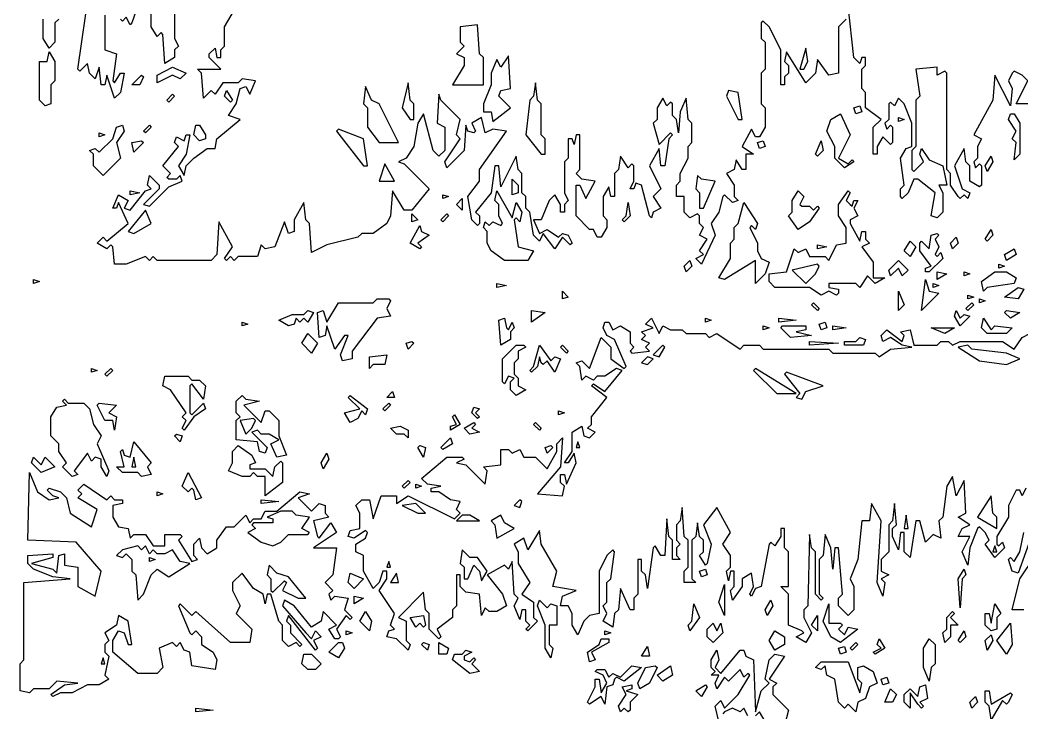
# Model space of a CAD drawing. Header units: millimetres. Extents: x -1861 to 1860, y -2 to 9002.
# Drawn here: x 72 to 1215, y 4862 to 5653 of the extents above; entities that cross this region are included whole.
import ezdxf

# ---------------------------------------------------------------- set-up
doc = ezdxf.new("R2010")
doc.units = ezdxf.units.MM
doc.layers.add('ALMOND-DRAW-PROFILE', color=7, linetype='Continuous', lineweight=25)

msp = doc.modelspace()

# ---------------------------------------------------------------- linework, layer by layer
at = {"layer": 'ALMOND-DRAW-PROFILE'}
for points in [[(169.2, 5658), (169.2, 5618.4), (182.4, 5614), (178, 5583.2), (180.2, 5581), (186.8, 5592), (191.2, 5592), (186.8, 5570), (180.2, 5563.4), (171.4, 5589.8), (169.2, 5578.8), (164.8, 5578.8), (162.6, 5598.6), (158.2, 5585.4), (151.6, 5592), (149.4, 5603), (140.6, 5594.2), (138.4, 5596.4), (151.6, 5688.8)], [(1014.6, 5653.6), (1005.8, 5644.8), (1005.8, 5592), (994.8, 5589.8), (981.6, 5607.4), (979.4, 5592), (968.4, 5581), (946.4, 5616.2), (944.2, 5605.2), (948.6, 5600.8), (948.6, 5592), (944.2, 5587.6), (944.2, 5578.8), (939.8, 5578.8), (939.8, 5618.4), (926.5, 5644.8), (919.9, 5651.4), (917.7, 5649.2), (917.7, 5631.6), (922.1, 5627.2), (922.1, 5596.4), (917.7, 5592), (917.7, 5556.8), (922.1, 5552.3), (922.1, 5530.3), (915.5, 5519.3), (911.1, 5519.3), (906.7, 5528.1), (895.7, 5508.3), (908.9, 5499.5), (900.1, 5499.5), (900.1, 5481.9), (895.7, 5481.9), (889.1, 5492.9), (886.9, 5481.9), (878.1, 5477.5), (886.9, 5464.3), (886.9, 5451.1), (891.3, 5446.7), (884.7, 5444.5), (875.9, 5453.3), (873.7, 5451.1), (869.3, 5433.5), (860.5, 5420.3), (864.9, 5407), (849.5, 5374), (842.9, 5380.6), (851.7, 5385), (847.3, 5389.4), (856.1, 5402.6), (847.3, 5407), (851.7, 5415.9), (847.3, 5420.3), (847.3, 5429.1), (845.1, 5431.3), (836.3, 5426.9), (829.7, 5433.5), (829.7, 5451.1), (820.9, 5451.1), (820.9, 5464.3), (825.3, 5468.7), (825.3, 5477.5), (834.1, 5495.1), (834.1, 5508.3), (838.5, 5512.7), (838.5, 5534.7), (834.1, 5539.1), (831.9, 5563.4), (825.3, 5547.9), (823.1, 5523.7), (820.9, 5539.1), (816.5, 5543.5), (816.5, 5556.8), (814.3, 5559), (809.9, 5554.5), (805.5, 5563.4), (798.9, 5552.3), (798.9, 5539.1), (794.5, 5534.7), (801.1, 5510.5), (814.3, 5523.7), (816.5, 5521.5), (812.1, 5517.1), (807.7, 5486.3), (803.3, 5486.3), (801.1, 5506.1), (790, 5486.3), (803.3, 5459.9), (794.5, 5451.1), (803.3, 5437.9), (794.5, 5433.5), (792.3, 5426.9), (790, 5429.1), (781.2, 5464.3), (774.6, 5466.5), (772.4, 5459.9), (768, 5459.9), (772.4, 5468.7), (772.4, 5486.3), (770.2, 5488.5), (765.8, 5484.1), (757, 5497.3), (754.8, 5481.9), (750.4, 5477.5), (750.4, 5451.1), (746, 5451.1), (743.8, 5462.1), (737.2, 5451.1), (737.2, 5429.1), (741.6, 5424.7), (741.6, 5415.9), (735, 5404.8), (730.6, 5404.8), (726.2, 5413.6), (721.8, 5413.6), (706.4, 5429.1), (706.4, 5464.3), (710.8, 5464.3), (717.4, 5448.9), (728.4, 5468.7), (713, 5470.9), (706.4, 5477.5), (710.8, 5481.9), (710.8, 5521.5), (706.4, 5521.5), (704.2, 5510.5), (702, 5517.1), (697.6, 5517.1), (697.6, 5495.1), (693.2, 5490.7), (693.2, 5455.5), (697.6, 5446.7), (693.2, 5442.3), (693.2, 5433.5), (688.8, 5433.5), (688.8, 5442.3), (682.2, 5453.3), (675.6, 5446.7), (666.8, 5424.7), (658, 5424.7), (664.6, 5409.2), (673.4, 5413.6), (686.6, 5404.8), (691, 5409.2), (697.6, 5407), (702, 5398.2), (699.8, 5396), (691, 5404.8), (682.2, 5391.6), (669, 5409.2), (664.6, 5400.4), (658, 5407), (653.6, 5433.5), (649.1, 5437.9), (649.1, 5451.1), (644.7, 5455.5), (644.7, 5477.5), (640.3, 5481.9), (638.1, 5497.3), (620.5, 5462.1), (618.3, 5486.3), (613.9, 5486.3), (609.5, 5455.5), (591.9, 5433.5), (596.3, 5429.1), (596.3, 5420.3), (594.1, 5418.1), (587.5, 5424.7), (583.1, 5451.1), (596.3, 5468.7), (596.3, 5481.9), (627.1, 5525.9), (611.7, 5528.1), (602.9, 5523.7), (598.5, 5541.3), (587.5, 5534.7), (591.9, 5525.9), (589.7, 5523.7), (583.1, 5525.9), (580.9, 5532.5), (578.7, 5503.9), (558.9, 5484.1), (556.7, 5490.7), (574.3, 5517.1), (569.9, 5521.5), (574.3, 5539.1), (552.3, 5561.2), (550.1, 5567.8), (547.9, 5534.7), (556.7, 5530.3), (556.7, 5503.9), (550.1, 5497.3), (543.5, 5503.9), (532.5, 5545.7), (525.9, 5534.7), (521.5, 5508.3), (512.7, 5495.1), (503.8, 5490.7), (510.5, 5488.5), (539.1, 5459.9), (519.3, 5435.7), (510.5, 5435.7), (497.2, 5457.7), (495, 5429.1), (490.6, 5420.3), (475.2, 5409.2), (462, 5409.2), (457.6, 5404.8), (422.4, 5396), (404.8, 5387.2), (402.6, 5420.3), (398.2, 5424.7), (396, 5444.5), (385, 5424.7), (385, 5411.4), (378.4, 5409.2), (374, 5422.5), (362.9, 5393.8), (351.9, 5391.6), (347.5, 5396), (343.1, 5382.8), (321.1, 5382.8), (316.7, 5378.4), (312.3, 5382.8), (307.9, 5378.4), (305.7, 5380.6), (314.5, 5393.8), (299.1, 5422.5), (296.9, 5385), (290.3, 5378.4), (228.6, 5378.4), (224.2, 5382.8), (219.8, 5378.4), (215.4, 5382.8), (193.4, 5374), (180.2, 5374), (178, 5393.8), (175.8, 5396), (171.4, 5391.6), (160.4, 5398.2), (167, 5404.8), (171.4, 5400.4), (195.6, 5420.3), (184.6, 5444.5), (182.4, 5437.9), (178, 5437.9), (184.6, 5453.3), (195.6, 5446.7), (191.2, 5437.9), (197.8, 5435.7), (215.4, 5457.7), (222, 5459.9), (217.6, 5464.3), (219.8, 5475.3), (230.9, 5464.3), (230.9, 5459.9), (213.2, 5442.3), (219.8, 5440.1), (241.9, 5462.1), (257.3, 5468.7), (255.1, 5475.3), (250.7, 5470.9), (241.9, 5470.9), (239.7, 5473.1), (244.1, 5477.5), (235.3, 5486.3), (252.9, 5508.3), (248.5, 5512.7), (250.7, 5519.3), (259.5, 5514.9), (261.7, 5521.5), (266.1, 5521.5), (261.7, 5499.5), (252.9, 5486.3), (259.5, 5475.3), (261.7, 5486.3), (270.5, 5495.1), (285.9, 5506.1), (294.7, 5506.1), (296.9, 5517.1), (323.3, 5539.1), (310.1, 5543.5), (318.9, 5556.8), (323.3, 5574.4), (329.9, 5576.6), (334.3, 5567.8), (340.9, 5583.2), (325.5, 5585.4), (321.1, 5581), (303.5, 5581), (294.7, 5567.8), (290.3, 5572.2), (281.5, 5563.4), (279.3, 5592), (274.9, 5596.4), (301.3, 5596.4), (288.1, 5609.6), (288.1, 5614), (294.7, 5620.6), (296.9, 5609.6), (301.3, 5609.6), (301.3, 5618.4), (305.7, 5622.8), (305.7, 5644.8), (323.3, 5675.6)], [(1221.6, 5556.8), (1208.3, 5556.8), (1221.6, 5583.2), (1215, 5589.8), (1206.1, 5594.2), (1203.9, 5592), (1199.5, 5583.2), (1203.9, 5574.4), (1201.7, 5554.5), (1184.1, 5589.8), (1181.9, 5561.2), (1159.9, 5521.5), (1168.7, 5517.1), (1164.3, 5508.3), (1164.3, 5495.1), (1159.9, 5490.7), (1162.1, 5484.1), (1166.5, 5488.5), (1168.7, 5486.3), (1168.7, 5464.3), (1166.5, 5462.1), (1155.5, 5468.7), (1155.5, 5486.3), (1151.1, 5490.7), (1148.9, 5506.1), (1137.9, 5486.3), (1146.7, 5459.9), (1155.5, 5455.5), (1153.3, 5448.9), (1148.9, 5453.3), (1144.5, 5448.9), (1142.3, 5451.1), (1133.5, 5464.3), (1133.5, 5477.5), (1129.1, 5481.9), (1129.1, 5592), (1126.9, 5594.2), (1118.1, 5589.8), (1118.1, 5598.6), (1093.9, 5596.4), (1098.3, 5565.6), (1093.9, 5561.2), (1093.9, 5508.3), (1089.5, 5503.9), (1089.5, 5481.9), (1091.7, 5479.7), (1102.7, 5490.7), (1098.3, 5499.5), (1100.5, 5506.1), (1109.3, 5492.9), (1124.7, 5486.3), (1129.1, 5464.3), (1120.3, 5464.3), (1124.7, 5455.5), (1124.7, 5433.5), (1118.1, 5426.9), (1111.5, 5429.1), (1115.9, 5455.5), (1096.1, 5470.9), (1091.7, 5470.9), (1085.1, 5455.5), (1078.5, 5448.9), (1076.3, 5451.1), (1076.3, 5459.9), (1080.7, 5464.3), (1076.3, 5495.1), (1082.9, 5506.1), (1089.5, 5508.3), (1089.5, 5534.7), (1080.7, 5556.8), (1074.1, 5563.4), (1069.6, 5554.5), (1065.2, 5559), (1063, 5556.8), (1063, 5539.1), (1058.6, 5534.7), (1060.8, 5528.1), (1065.2, 5532.5), (1067.4, 5530.3), (1067.4, 5512.7), (1065.2, 5510.5), (1056.4, 5519.3), (1049.8, 5508.3), (1049.8, 5499.5), (1045.4, 5499.5), (1045.4, 5530.3), (1054.2, 5539.1), (1036.6, 5552.3), (1036.6, 5570), (1032.2, 5574.4), (1032.2, 5596.4), (1036.6, 5600.8), (1036.6, 5609.6), (1032.2, 5609.6), (1030, 5603), (1023.4, 5609.6), (1016.8, 5669)], [(204.4, 5662.4), (200, 5649.2), (197.8, 5647), (193.4, 5655.8), (189, 5651.4), (186.8, 5653.6)], [(248.5, 5662.4), (248.5, 5631.6), (252.9, 5622.8), (248.5, 5618.4), (248.5, 5609.6), (237.5, 5603), (235.3, 5636), (233.1, 5638.2), (228.6, 5633.8), (222, 5644.8), (222, 5662.4)], [(116.4, 5653.6), (112, 5649.2), (112, 5627.2), (105.4, 5620.6), (98.8, 5631.6), (98.8, 5653.6)], [(1219.4, 5118.6), (1215, 5109.8), (1212.7, 5116.4), (1208.3, 5116.4), (1199.5, 5098.8), (1199.5, 5085.6), (1186.3, 5063.6), (1186.3, 5054.8), (1188.5, 5052.6), (1192.9, 5057), (1195.1, 5050.4), (1184.1, 5039.4), (1173.1, 5054.8), (1177.5, 5059.2), (1173.1, 5068), (1166.5, 5074.6), (1164.3, 5072.4), (1155.5, 5050.4), (1153.3, 5030.6), (1146.7, 5046), (1155.5, 5063.6), (1142.3, 5063.6), (1146.7, 5072.4), (1155.5, 5076.8), (1142.3, 5085.6), (1151.1, 5090), (1148.9, 5127.4), (1140.1, 5109.8), (1135.7, 5131.8), (1129.1, 5120.8), (1124.7, 5085.6), (1120.3, 5081.2), (1122.5, 5061.4), (1113.7, 5065.8), (1104.9, 5057), (1098.3, 5081.2), (1093.9, 5081.2), (1087.3, 5039.4), (1080.7, 5046), (1080.7, 5068), (1076.3, 5068), (1074.1, 5048.2), (1067.4, 5063.6), (1067.4, 5072.4), (1071.8, 5076.8), (1069.6, 5101), (1067.4, 5081.2), (1063, 5076.8), (1063, 5046), (1054.2, 5037.2), (1054.2, 5024), (1063, 5019.6), (1054.2, 5015.2), (1058.6, 5010.8), (1056.4, 4995.4), (1049.8, 5010.8), (1054.2, 5081.2), (1043.2, 5101), (1041, 5081.2), (1032.2, 5081.2), (1027.8, 5037.2), (1019, 5015.2), (1023.4, 5006.4), (1023.4, 4979.9), (1016.8, 4973.3), (1005.8, 4984.3), (1005.8, 4993.2), (1010.2, 4997.6), (1005.8, 5050.4), (1001.4, 5050.4), (999.2, 5026.2), (997, 5050.4), (990.4, 5065.8), (988.2, 5041.6), (983.8, 5037.2), (983.8, 4997.6), (988.2, 4993.2), (986, 4990.9), (979.4, 4997.6), (979.4, 5046), (975, 5050.4), (972.8, 5065.8), (970.6, 4984.3), (966.2, 4979.9), (966.2, 4971.1), (975, 4953.5), (968.4, 4942.5), (957.4, 4949.1), (966.2, 4953.5), (964, 4955.7), (948.6, 4962.3), (948.6, 4997.6), (939.8, 5006.4), (948.6, 5006.4), (948.6, 5046), (944.2, 5050.4), (944.2, 5072.4), (939.8, 5072.4), (939.8, 5063.6), (933.2, 5052.6), (928.7, 5057), (926.5, 5054.8), (917.7, 5006.4), (911.1, 5004.2), (906.7, 4995.4), (904.5, 4997.6), (908.9, 5006.4), (906.7, 5021.8), (895.7, 5015.2), (895.7, 5006.4), (884.7, 4990.9), (882.5, 5002), (886.9, 5006.4), (886.9, 5024), (882.5, 5024), (880.3, 5013), (878.1, 5024), (882.5, 5028.4), (882.5, 5041.6), (873.7, 5054.8), (882.5, 5068), (867.1, 5096.6), (851.7, 5076.8), (860.5, 5054.8), (856.1, 5032.8), (853.9, 5030.6), (847.3, 5041.6), (851.7, 5046), (851.7, 5059.2), (847.3, 5063.6), (845.1, 5079), (842.9, 5063.6), (838.5, 5059.2), (838.5, 5015.2), (842.9, 5010.8), (829.7, 5010.8), (829.7, 5024), (834.1, 5028.4), (834.1, 5059.2), (829.7, 5063.6), (827.5, 5096.6), (825.3, 5081.2), (820.9, 5076.8), (820.9, 5059.2), (825.3, 5054.8), (820.9, 5050.4), (820.9, 5041.6), (825.3, 5037.2), (816.5, 5037.2), (816.5, 5059.2), (812.1, 5063.6), (809.9, 5083.4), (807.7, 5041.6), (803.3, 5041.6), (796.7, 5052.6), (794.5, 5050.4), (787.8, 5004.2), (785.6, 5019.6), (781.2, 5024), (781.2, 5037.2), (776.8, 5037.2), (776.8, 4997.6), (772.4, 4993.2), (772.4, 4979.9), (768, 4979.9), (757, 5004.2), (754.8, 4979.9), (750.4, 4975.5), (748.2, 4960.1), (737.2, 4966.7), (741.6, 4975.5), (737.2, 4984.3), (741.6, 4988.7), (741.6, 5010.8), (746, 5015.2), (750.4, 5046), (748.2, 5048.2), (741.6, 5041.6), (732.8, 5024), (732.8, 4975.5), (721.8, 4973.3), (715.2, 4966.7), (708.6, 4951.3), (702, 4962.3), (702, 4975.5), (697.6, 4984.3), (688.8, 4984.3), (691, 4995.4), (706.4, 5002), (680, 5006.4), (684.4, 5024), (666.8, 5054.8), (664.6, 5070.2), (651.4, 5048.2), (646.9, 5061.4), (635.9, 5054.8), (640.3, 5046), (640.3, 5032.8), (653.6, 5010.8), (644.7, 4997.6), (658, 4988.7), (658, 4971.1), (662.4, 4966.7), (651.4, 4955.7), (649.1, 4957.9), (653.6, 4962.3), (649.1, 4966.7), (649.1, 4979.9), (644.7, 4979.9), (642.5, 4968.9), (635.9, 4984.3), (640.3, 4993.2), (635.9, 4997.6), (633.7, 5035), (629.3, 5026.2), (624.9, 5030.6), (605.1, 5019.6), (622.7, 4997.6), (627.1, 4984.3), (616.1, 4977.7), (607.3, 4977.7), (602.9, 4982.1), (598.5, 4973.3), (596.3, 4997.6), (580.9, 4999.8), (574.3, 5006.4), (574.3, 5019.6), (569.9, 5019.6), (569.9, 4984.3), (565.5, 4979.9), (565.5, 4971.1), (547.9, 4957.9), (552.3, 4949.1), (550.1, 4946.9), (539.1, 4957.9), (539.1, 4975.5), (534.7, 4979.9), (532.5, 4999.8), (503.8, 4971.1), (512.7, 4966.7), (512.7, 4944.7), (517.1, 4940.3), (514.9, 4933.7), (501.6, 4946.9), (490.6, 4949.1), (492.8, 4955.7), (499.4, 4957.9), (495, 4962.3), (499.4, 4975.5), (481.8, 5002), (490.6, 5015.2), (490.6, 5024), (486.2, 5024), (481.8, 5010.8), (475.2, 5004.2), (464.2, 5024), (464.2, 5041.6), (455.4, 5046), (455.4, 5054.8), (466.4, 5061.4), (468.6, 5068), (466.4, 5070.2), (453.2, 5061.4), (446.6, 5063.6), (448.8, 5070.2), (459.8, 5072.4), (459.8, 5090), (455.4, 5098.8), (462, 5105.4), (470.8, 5105.4), (475.2, 5083.4), (484, 5109.8), (501.6, 5109.8), (501.6, 5101), (514.9, 5109.8), (567.7, 5083.4), (574.3, 5090), (569.9, 5094.4), (574.3, 5103.2), (563.3, 5105.4), (550.1, 5114.2), (541.3, 5114.2), (541.3, 5118.6), (552.3, 5120.8), (536.9, 5123), (530.3, 5129.6), (558.9, 5153.9), (576.5, 5153.9), (578.7, 5151.7), (569.9, 5147.3), (580.9, 5145.1), (602.9, 5123), (605.1, 5138.5), (600.7, 5142.9), (620.5, 5145.1), (620.5, 5162.7), (629.3, 5162.7), (633.7, 5158.3), (642.5, 5162.7), (646.9, 5153.9), (660.2, 5153.9), (673.4, 5140.7), (684.4, 5160.5), (684.4, 5169.3), (691, 5175.9), (688.8, 5142.9), (662.4, 5112), (691, 5109.8), (693.2, 5120.8), (688.8, 5125.2), (688.8, 5134.1), (693.2, 5134.1), (695.4, 5123), (706.4, 5147.3), (704.2, 5158.3), (697.6, 5147.3), (693.2, 5147.3), (702, 5160.5), (702, 5182.5), (713, 5189.1), (715.2, 5178.1), (721.8, 5175.9), (728.4, 5182.5), (719.6, 5186.9), (724, 5191.3), (724, 5200.1), (741.6, 5222.1), (724, 5235.3), (726.2, 5237.5), (739.4, 5228.7), (759.2, 5252.9), (752.6, 5255.1), (739.4, 5246.3), (730.6, 5246.3), (726.2, 5241.9), (717.4, 5246.3), (713, 5241.9), (710.8, 5257.3), (706.4, 5261.7), (713, 5263.9), (721.8, 5255.1), (735, 5290.4), (746, 5279.4), (746, 5266.1), (761.4, 5255.1), (763.6, 5257.3), (750.4, 5288.2), (741.6, 5292.6), (737.2, 5301.4), (739.4, 5308), (743.8, 5308), (748.2, 5299.2), (757, 5303.6), (768, 5297), (768, 5283.8), (772.4, 5279.4), (768, 5275), (770.2, 5272.7), (790, 5275), (785.6, 5279.4), (790, 5283.8), (781.2, 5288.2), (785.6, 5292.6), (781.2, 5297), (794.5, 5301.4), (785.6, 5305.8), (792.3, 5312.4), (801.1, 5294.8), (805.5, 5303.6), (814.3, 5299.2), (827.5, 5299.2), (831.9, 5294.8), (853.9, 5294.8), (858.3, 5290.4), (867.1, 5294.8), (893.5, 5277.2), (897.9, 5281.6), (915.5, 5281.6), (919.9, 5277.2), (994.8, 5277.2), (999.2, 5272.7), (1047.6, 5272.7), (1052, 5268.3), (1065.2, 5277.2), (1089.5, 5279.4), (1078.5, 5281.6), (1065.2, 5290.4), (1056.4, 5286), (1054.2, 5292.6), (1060.8, 5299.2), (1078.5, 5286), (1080.7, 5292.6), (1076.3, 5297), (1087.3, 5299.2), (1091.7, 5281.6), (1118.1, 5281.6), (1122.5, 5286), (1131.3, 5286), (1135.7, 5281.6), (1144.5, 5286), (1192.9, 5286), (1206.1, 5277.2), (1215, 5290.4), (1223.8, 5294.8)], [(1228.2, 5070.2), (1210.5, 5021.8), (1203.9, 5024), (1199.5, 5037.2), (1201.7, 5039.4), (1206.1, 5035), (1212.7, 5046), (1217.2, 5068)], [(1217.2, 4979.9), (1203.9, 4979.9), (1212.7, 5015.2), (1230.4, 5041.6)], [(869.3, 4852.3), (864.9, 4869.9), (871.5, 4876.5), (875.9, 4867.7), (891.3, 4883.1), (904.5, 4905.1), (902.3, 4907.3), (897.9, 4902.9), (893.5, 4911.7), (880.3, 4898.5), (875.9, 4902.9), (867.1, 4889.7), (864.9, 4896.3), (869.3, 4905.1), (860.5, 4905.1), (864.9, 4909.5), (860.5, 4913.9), (860.5, 4922.7), (867.1, 4933.7), (869.3, 4922.7), (864.9, 4913.9), (871.5, 4907.3), (893.5, 4933.7), (897.9, 4933.7), (900.1, 4927.1), (908.9, 4922.7), (911.1, 4863.3), (917.7, 4887.5), (926.5, 4896.3), (922.1, 4900.7), (926.5, 4922.7), (933.2, 4929.3), (944.2, 4927.1), (926.5, 4900.7), (935.4, 4896.3), (930.9, 4891.9), (930.9, 4883.1), (948.6, 4865.5), (944.2, 4847.8)], [(902.3, 4858.9), (897.9, 4867.7), (893.5, 4863.3), (884.7, 4867.7), (875.9, 4863.3), (873.7, 4861.1)], [(922.1, 4852.3), (915.5, 4863.3), (911.1, 4858.9)]]:
    msp.add_lwpolyline(points, dxfattribs=at)
for points in [[(565.5, 5578.8), (600.7, 5578.8), (600.7, 5609.6), (596.3, 5614), (594.1, 5647), (574.3, 5644.8), (574.3, 5627.2), (578.7, 5622.8), (569.9, 5614), (578.7, 5609.6), (578.7, 5600.8)], [(101, 5554.5), (94.4, 5561.2), (94.4, 5605.2), (103.2, 5605.2), (105.4, 5616.2), (112, 5605.2), (112, 5583.2), (107.6, 5578.8), (107.6, 5556.8)], [(611.7, 5536.9), (631.5, 5552.3), (618.3, 5565.6), (620.5, 5572.2), (631.5, 5574.4), (629.3, 5611.8), (620.5, 5598.6), (616.1, 5607.4), (609.5, 5592), (609.5, 5578.8), (600.7, 5556.8), (600.7, 5547.9), (609.5, 5547.9)], [(961.8, 5596.4), (966.2, 5596.4), (970.6, 5605.2), (968.4, 5620.6)], [(200, 5578.8), (211, 5589.8), (213.2, 5587.6), (208.8, 5578.8)], [(228.6, 5581), (228.6, 5589.8), (246.3, 5598.6), (261.7, 5592), (255.1, 5585.4), (246.3, 5589.8)], [(481.8, 5512.7), (503.8, 5512.7), (481.8, 5556.8), (473, 5561.2), (466.4, 5576.6), (464.2, 5556.8), (468.6, 5552.3), (468.6, 5530.3)], [(517.1, 5539.1), (521.5, 5539.1), (521.5, 5556.8), (517.1, 5561.2), (514.9, 5581), (508.2, 5552.3)], [(666.8, 5499.5), (671.2, 5499.5), (671.2, 5517.1), (666.8, 5521.5), (666.8, 5556.8), (662.4, 5561.2), (660.2, 5581), (658, 5565.6), (653.6, 5561.2), (649.1, 5521.5)], [(241.9, 5559), (239.7, 5561.2), (246.3, 5567.8), (248.5, 5565.6)], [(312.3, 5559), (305.7, 5565.6), (307.9, 5572.2), (314.5, 5561.2)], [(891.3, 5539.1), (895.7, 5539.1), (891.3, 5570), (880.3, 5572.2), (878.1, 5565.6)], [(1025.6, 5545.7), (1023.4, 5552.3), (1030, 5554.5), (1032.2, 5547.9)], [(1012.4, 5484.1), (1001.4, 5495.1), (1001.4, 5508.3), (992.6, 5525.9), (997, 5539.1), (1008, 5545.7), (1019, 5521.5), (1005.8, 5495.1), (1016.8, 5488.5), (1021.2, 5492.9), (1023.4, 5490.7)], [(1206.1, 5492.9), (1208.3, 5512.7), (1203.9, 5517.1), (1208.3, 5525.9), (1199.5, 5539.1), (1201.7, 5545.7), (1206.1, 5545.7), (1212.7, 5534.7), (1212.7, 5499.5)], [(167, 5475.3), (156, 5486.3), (156, 5499.5), (151.6, 5503.9), (158.2, 5506.1), (162.6, 5501.7), (178, 5517.1), (182.4, 5530.3), (189, 5532.5), (191.2, 5525.9), (182.4, 5512.7), (186.8, 5495.1)], [(215.4, 5523.7), (213.2, 5525.9), (219.8, 5532.5), (222, 5530.3)], [(277.1, 5514.9), (270.5, 5521.5), (272.7, 5532.5), (277.1, 5532.5), (283.7, 5521.5), (283.7, 5517.1)], [(1074.1, 5536.9), (1074.1, 5541.3), (1080.7, 5539.1)], [(162.6, 5519.3), (162.6, 5523.7), (169.2, 5521.5)], [(464.2, 5486.3), (468.6, 5486.3), (464.2, 5517.1), (435.6, 5528.1), (433.4, 5525.9)], [(202.2, 5501.7), (200, 5512.7), (211, 5514.9), (213.2, 5512.7)], [(915.5, 5506.1), (913.3, 5512.7), (919.9, 5514.9), (922.1, 5508.3)], [(981.6, 5497.3), (979.4, 5499.5), (986, 5514.9), (988.2, 5503.9)], [(1175.3, 5479.7), (1173.1, 5486.3), (1179.7, 5497.3), (1181.9, 5490.7)], [(481.8, 5468.7), (499.4, 5468.7), (488.4, 5488.5)], [(847.3, 5437.9), (851.7, 5437.9), (864.9, 5468.7), (849.5, 5470.9), (845.1, 5475.3), (842.9, 5459.9), (847.3, 5455.5)], [(633.7, 5453.3), (633.7, 5470.9), (640.3, 5464.3), (640.3, 5455.5)], [(197.8, 5453.3), (197.8, 5457.7), (208.8, 5455.5)], [(554.5, 5448.9), (554.5, 5453.3), (561.1, 5451.1)], [(624.9, 5378.4), (609.5, 5389.4), (605.1, 5398.2), (605.1, 5411.4), (600.7, 5415.9), (602.9, 5422.5), (607.3, 5418.1), (611.7, 5422.5), (620.5, 5418.1), (622.7, 5420.3), (618.3, 5429.1), (618.3, 5442.3), (613.9, 5446.7), (616.1, 5457.7), (633.7, 5426.9), (638.1, 5444.5), (644.7, 5433.5), (642.5, 5422.5), (638.1, 5426.9), (635.9, 5424.7), (640.3, 5393.8), (658, 5389.4), (651.4, 5378.4)], [(986, 5338.8), (972.8, 5347.6), (933.2, 5347.6), (926.5, 5354.2), (926.5, 5363), (946.4, 5365.2), (955.2, 5391.6), (959.6, 5387.2), (968.4, 5391.6), (972.8, 5382.8), (990.4, 5382.8), (994.8, 5378.4), (1003.6, 5396), (1014.6, 5398.2), (1014.6, 5415.9), (1005.8, 5429.1), (1005.8, 5442.3), (1016.8, 5457.7), (1019, 5455.5), (1014.6, 5446.7), (1019, 5442.3), (1021.2, 5440.1), (1023.4, 5446.7), (1027.8, 5446.7), (1023.4, 5437.9), (1027.8, 5429.1), (1019, 5424.7), (1019, 5420.3), (1030, 5400.4), (1032.2, 5411.4), (1036.6, 5411.4), (1036.6, 5402.6), (1041, 5398.2), (1032.2, 5393.8), (1045.4, 5376.2), (1045.4, 5358.6), (1058.6, 5358.6), (1047.6, 5352), (1038.8, 5360.8), (1030, 5347.6), (1025.6, 5352), (994.8, 5352), (994.8, 5347.6), (1005.8, 5345.4), (1005.8, 5341), (1003.6, 5338.8), (994.8, 5343.2)], [(959.6, 5413.6), (948.6, 5429.1), (953, 5433.5), (953, 5446.7), (959.6, 5457.7), (966.2, 5451.1), (961.8, 5442.3), (964, 5440.1), (972.8, 5440.1), (977.2, 5435.7), (981.6, 5440.1), (983.8, 5437.9), (972.8, 5422.5)], [(576.5, 5435.7), (569.9, 5442.3), (576.5, 5448.9)], [(761.4, 5422.5), (759.2, 5424.7), (763.6, 5429.1), (765.8, 5444.5), (768, 5429.1)], [(911.1, 5352), (911.1, 5378.4), (875.9, 5356.4), (869.3, 5358.6), (882.5, 5380.6), (882.5, 5398.2), (886.9, 5402.6), (886.9, 5415.9), (891.3, 5420.3), (897.9, 5444.5), (913.3, 5420.3), (911.1, 5413.6), (906.7, 5418.1), (904.5, 5415.9), (913.3, 5398.2), (913.3, 5389.4), (917.7, 5380.6), (926.5, 5376.2), (922.1, 5363)], [(195.6, 5411.4), (202.2, 5409.2), (222, 5420.3), (215.4, 5435.7)], [(519.3, 5422.5), (519.3, 5431.3), (525.9, 5424.7)], [(554.5, 5422.5), (552.3, 5424.7), (558.9, 5431.3), (561.1, 5429.1)], [(528.1, 5391.6), (517.1, 5398.2), (528.1, 5418.1), (530.3, 5411.4), (539.1, 5407), (525.9, 5398.2), (530.3, 5393.8)], [(1104.9, 5365.2), (1104.9, 5369.6), (1111.5, 5371.8), (1098.3, 5389.4), (1098.3, 5398.2), (1100.5, 5400.4), (1109.3, 5391.6), (1111.5, 5407), (1118.1, 5409.2), (1120.3, 5407), (1115.9, 5402.6), (1120.3, 5393.8), (1115.9, 5385), (1118.1, 5382.8), (1122.5, 5387.2), (1124.7, 5380.6), (1109.3, 5365.2)], [(1135.7, 5391.6), (1133.5, 5398.2), (1140.1, 5404.8), (1142.3, 5398.2)], [(1175.3, 5400.4), (1173.1, 5402.6), (1179.7, 5413.6), (1181.9, 5407)], [(981.6, 5391.6), (981.6, 5396), (992.6, 5393.8)], [(1087.3, 5382.8), (1080.7, 5389.4), (1087.3, 5400.4), (1093.9, 5393.8)], [(1197.3, 5378.4), (1195.1, 5385), (1206.1, 5391.6), (1208.3, 5385)], [(831.9, 5365.2), (829.7, 5371.8), (836.3, 5378.4), (838.5, 5371.8)], [(968.4, 5352), (979.4, 5363), (983.8, 5371.8), (981.6, 5374), (953, 5367.4)], [(1065.2, 5360.8), (1063, 5367.4), (1074.1, 5378.4), (1085.1, 5367.4), (1078.5, 5360.8), (1074.1, 5369.6)], [(1188.5, 5369.6), (1188.5, 5374), (1195.1, 5371.8)], [(1118.1, 5356.4), (1118.1, 5365.2), (1129.1, 5363)], [(1148.9, 5360.8), (1148.9, 5365.2), (1155.5, 5363)], [(1170.9, 5343.2), (1168.7, 5354.2), (1184.1, 5365.2), (1197.3, 5365.2), (1208.3, 5358.6), (1206.1, 5352), (1175.3, 5347.6)], [(87.7, 5352), (87.7, 5356.4), (94.4, 5354.2)], [(616.1, 5347.6), (616.1, 5352), (627.1, 5349.8)], [(1100.5, 5321.2), (1104.9, 5356.4), (1109.3, 5343.2), (1120.3, 5341)], [(1113.7, 5347.6), (1113.7, 5352), (1120.3, 5349.8)], [(1195.1, 5336.6), (1210.5, 5347.6), (1217.2, 5345.4), (1210.5, 5334.4)], [(691, 5334.4), (691, 5343.2), (697.6, 5336.6)], [(1074.1, 5321.2), (1074.1, 5343.2), (1080.7, 5327.8)], [(1153.3, 5334.4), (1153.3, 5338.8), (1159.9, 5336.6)], [(440, 5263.9), (437.8, 5270.5), (446.6, 5292.6), (442.2, 5292.6), (431.2, 5277.2), (422.4, 5303.6), (420.2, 5292.6), (413.6, 5290.4), (411.4, 5319), (418, 5321.2), (422.4, 5308), (435.6, 5330), (475.2, 5330), (479.6, 5334.4), (492.8, 5334.4), (495, 5332.2), (490.6, 5323.4), (495, 5314.6), (479.6, 5312.4), (451, 5275), (451, 5266.1)], [(981.6, 5321.2), (975, 5327.8), (977.2, 5330), (983.8, 5323.4)], [(1153.3, 5321.2), (1151.1, 5323.4), (1157.7, 5330), (1159.9, 5327.8)], [(1166.5, 5330), (1166.5, 5334.4), (1173.1, 5332.2)], [(378.4, 5303.6), (367.3, 5310.2), (382.8, 5316.8), (396, 5316.8), (400.4, 5321.2), (407, 5319), (400.4, 5308), (396, 5312.4), (391.6, 5308), (387.2, 5312.4), (385, 5305.8)], [(655.8, 5308), (655.8, 5321.2), (671.2, 5319)], [(1144.5, 5303.6), (1137.9, 5314.6), (1140.1, 5321.2), (1144.5, 5312.4), (1148.9, 5316.8), (1155.5, 5314.6)], [(1201.7, 5312.4), (1195.1, 5319), (1197.3, 5321.2), (1212.7, 5319)], [(325.5, 5303.6), (325.5, 5308), (332.1, 5305.8)], [(620.5, 5281.6), (618.3, 5310.2), (624.9, 5312.4), (627.1, 5301.4), (629.3, 5299.2), (633.7, 5308), (635.9, 5301.4), (631.5, 5297), (631.5, 5288.2)], [(853.9, 5308), (853.9, 5312.4), (860.5, 5310.2)], [(919.9, 5299.2), (919.9, 5303.6), (926.5, 5301.4)], [(937.6, 5308), (937.6, 5312.4), (957.4, 5310.2)], [(950.8, 5290.4), (939.8, 5301.4), (942, 5303.6), (968.4, 5303.6), (968.4, 5299.2), (957.4, 5297), (975, 5292.6)], [(986, 5299.2), (983.8, 5305.8), (990.4, 5308), (992.6, 5301.4)], [(999.2, 5299.2), (999.2, 5303.6), (1014.6, 5301.4)], [(1175.3, 5294.8), (1168.7, 5301.4), (1170.9, 5312.4), (1179.7, 5299.2), (1184.1, 5303.6), (1203.9, 5301.4), (1197.3, 5294.8)], [(404.8, 5272.7), (393.8, 5283.8), (400.4, 5294.8), (411.4, 5283.8)], [(1012.4, 5281.6), (1012.4, 5286), (1025.6, 5286), (1030, 5290.4), (1036.6, 5288.2), (1034.4, 5281.6)], [(1126.9, 5294.8), (1111.5, 5301.4), (1137.9, 5301.4)], [(514.9, 5277.2), (512.7, 5283.8), (519.3, 5286), (521.5, 5283.8)], [(638.1, 5224.3), (631.5, 5230.9), (631.5, 5239.7), (635.9, 5244.1), (629.3, 5246.3), (624.9, 5237.5), (622.7, 5239.7), (622.7, 5266.1), (638.1, 5281.6), (646.9, 5281.6), (649.1, 5279.4), (640.3, 5275), (640.3, 5266.1), (635.9, 5261.7), (635.9, 5248.5), (640.3, 5244.1), (640.3, 5235.3), (649.1, 5230.9)], [(655.8, 5250.7), (653.6, 5252.9), (658, 5257.3), (664.6, 5281.6), (677.8, 5263.9), (682.2, 5268.3), (688.8, 5266.1), (682.2, 5250.7), (673.4, 5263.9), (669, 5259.5), (666.8, 5261.7), (664.6, 5268.3), (662.4, 5257.3)], [(695.4, 5272.7), (688.8, 5279.4), (691, 5281.6), (697.6, 5275)], [(794.5, 5270.5), (801.1, 5268.3), (807.7, 5279.4), (805.5, 5281.6)], [(972.8, 5281.6), (972.8, 5286), (1005.8, 5283.8)], [(1197.3, 5259.5), (1212.7, 5266.1), (1197.3, 5272.7), (1157.7, 5277.2), (1153.3, 5281.6), (1142.3, 5279.4), (1166.5, 5263.9)], [(470.8, 5255.1), (470.8, 5268.3), (490.6, 5270.5), (488.4, 5259.5), (475.2, 5259.5)], [(781.2, 5261.7), (787.8, 5259.5), (794.5, 5266.1), (787.8, 5268.3)], [(153.8, 5250.7), (153.8, 5255.1), (160.4, 5252.9)], [(171.4, 5246.3), (169.2, 5248.5), (175.8, 5255.1), (178, 5252.9)], [(259.5, 5184.7), (257.3, 5186.9), (261.7, 5195.7), (257.3, 5200.1), (261.7, 5204.5), (244.1, 5230.9), (235.3, 5235.3), (237.5, 5246.3), (263.9, 5246.3), (268.3, 5241.9), (277.1, 5241.9), (283.7, 5235.3), (281.5, 5219.9), (268.3, 5237.5), (266.1, 5235.3), (266.1, 5204.5), (268.3, 5202.3), (281.5, 5215.5), (283.7, 5208.9), (270.5, 5200.1)], [(935.4, 5226.5), (957.4, 5226.5), (911.1, 5255.1), (908.9, 5252.9)], [(957.4, 5222.1), (964, 5219.9), (968.4, 5228.7), (988.2, 5235.3), (946.4, 5250.7), (944.2, 5248.5), (961.8, 5226.5)], [(365.1, 5153.9), (358.5, 5169.3), (367.3, 5173.7), (356.3, 5180.3), (347.5, 5180.3), (343.1, 5184.7), (336.5, 5182.5), (354.1, 5164.9), (351.9, 5158.3), (345.3, 5160.5), (343.1, 5171.5), (318.9, 5173.7), (318.9, 5195.7), (323.3, 5200.1), (318.9, 5204.5), (318.9, 5217.7), (325.5, 5224.3), (329.9, 5219.9), (345.3, 5217.7), (327.7, 5213.3), (347.5, 5193.5), (351.9, 5206.7), (356.3, 5206.7), (367.3, 5195.7), (367.3, 5178.1), (376.2, 5156.1)], [(448.8, 5193.5), (442.2, 5204.5), (459.8, 5208.9), (446.6, 5222.1), (448.8, 5224.3), (468.6, 5208.9), (466.4, 5202.3), (462, 5206.7), (457.6, 5197.9)], [(490.6, 5222.1), (497.2, 5228.7), (499.4, 5222.1)], [(131.8, 5131.8), (120.8, 5142.9), (125.2, 5147.3), (116.4, 5160.5), (116.4, 5169.3), (107.6, 5178.1), (107.6, 5200.1), (114.2, 5211.1), (125.2, 5213.3), (120.8, 5217.7), (123, 5219.9), (127.4, 5215.5), (145, 5215.5), (151.6, 5208.9), (156, 5191.3), (164.8, 5178.1), (160.4, 5169.3), (173.6, 5138.5), (171.4, 5131.8), (164.8, 5142.9), (164.8, 5151.7), (158.2, 5153.9), (153.8, 5149.5), (149.4, 5158.3), (134, 5138.5), (138.4, 5134.1)], [(180.2, 5184.7), (178, 5195.7), (169.2, 5195.7), (160.4, 5213.3), (162.6, 5215.5), (182.4, 5213.3), (173.6, 5204.5), (182.4, 5200.1)], [(488.4, 5206.7), (486.2, 5208.9), (492.8, 5215.5), (495, 5213.3)], [(594.1, 5197.9), (587.5, 5204.5), (589.7, 5211.1), (596.3, 5208.9), (591.9, 5204.5), (596.3, 5200.1)], [(563.3, 5184.7), (563.3, 5189.1), (569.9, 5191.3), (565.5, 5200.1), (567.7, 5202.3), (574.3, 5191.3)], [(686.6, 5202.3), (686.6, 5206.7), (693.2, 5204.5)], [(329.9, 5180.3), (336.5, 5186.9), (340.9, 5195.7), (338.7, 5197.9), (323.3, 5195.7)], [(514.9, 5175.9), (510.5, 5180.3), (501.6, 5180.3), (495, 5186.9), (506, 5189.1), (514.9, 5184.7)], [(585.3, 5180.3), (578.7, 5186.9), (589.7, 5193.5), (591.9, 5191.3), (587.5, 5186.9), (596.3, 5182.5)], [(664.6, 5184.7), (658, 5191.3), (660.2, 5193.5), (666.8, 5186.9)], [(255.1, 5171.5), (248.5, 5178.1), (250.7, 5180.3), (257.3, 5178.1)], [(211, 5131.8), (206.6, 5136.3), (189, 5136.3), (182.4, 5142.9), (191.2, 5142.9), (186.8, 5160.5), (189, 5162.7), (191.2, 5156.1), (197.8, 5153.9), (202.2, 5171.5), (222, 5147.3), (217.6, 5142.9), (222, 5134.1)], [(351.9, 5109.8), (351.9, 5131.8), (343.1, 5131.8), (338.7, 5136.3), (334.3, 5131.8), (325.5, 5131.8), (310.1, 5138.5), (314.5, 5147.3), (314.5, 5160.5), (321.1, 5167.1), (336.5, 5156.1), (340.9, 5147.3), (334.3, 5145.1), (334.3, 5140.7), (351.9, 5140.7), (360.7, 5131.8), (362.9, 5142.9), (369.6, 5149.5), (371.8, 5147.3), (371.8, 5125.2)], [(532.5, 5153.9), (525.9, 5164.9), (528.1, 5167.1), (534.7, 5164.9)], [(554.5, 5162.7), (552.3, 5164.9), (563.3, 5175.9), (565.5, 5169.3)], [(673.4, 5158.3), (671.2, 5164.9), (677.8, 5167.1), (680, 5164.9)], [(706.4, 5164.9), (710.8, 5164.9), (708.6, 5171.5)], [(96.6, 5136.3), (85.5, 5147.3), (87.7, 5153.9), (96.6, 5145.1), (101, 5153.9), (112, 5142.9)], [(200, 5142.9), (204.4, 5142.9), (202.2, 5153.9)], [(418, 5140.7), (415.8, 5147.3), (422.4, 5158.3), (424.6, 5151.7)], [(109.8, 4880.9), (107.6, 4883.1), (123, 4894.1), (138.4, 4896.3), (114.2, 4898.5), (105.4, 4889.7), (87.7, 4889.7), (83.3, 4885.3), (72.3, 4887.5), (72.3, 4918.3), (76.7, 4922.7), (76.7, 5010.8), (129.6, 5015.2), (109.8, 5017.4), (87.7, 5026.2), (81.1, 5032.8), (81.1, 5041.6), (109.8, 5043.8), (109.8, 5039.4), (85.5, 5032.8), (109.8, 5026.2), (114.2, 5021.8), (116.4, 5041.6), (123, 5043.8), (123, 5030.6), (138.4, 5028.4), (138.4, 5006.4), (158.2, 4995.4), (164.8, 5024), (136.2, 5057), (81.1, 5059.2), (83.3, 5136.3), (92.2, 5114.2), (105.4, 5105.4), (116.4, 5107.6), (109.8, 5109.8), (103.2, 5116.4), (105.4, 5118.6), (118.6, 5114.2), (125.2, 5107.6), (129.6, 5090), (153.8, 5074.6), (160.4, 5094.4), (138.4, 5107.6), (142.8, 5112), (138.4, 5116.4), (145, 5123), (171.4, 5105.4), (175.8, 5109.8), (180.2, 5105.4), (189, 5105.4), (189, 5101), (178, 5098.8), (178, 5085.6), (184.6, 5074.6), (195.6, 5072.4), (197.8, 5061.4), (202.2, 5065.8), (215.4, 5065.8), (224.2, 5052.6), (237.5, 5052.6), (237.5, 5065.8), (255.1, 5065.8), (257.3, 5063.6), (252.9, 5059.2), (268.3, 5035), (274.9, 5037.2), (270.5, 5041.6), (270.5, 5054.8), (277.1, 5061.4), (279.3, 5050.4), (285.9, 5043.8), (296.9, 5050.4), (296.9, 5059.2), (307.9, 5074.6), (316.7, 5074.6), (329.9, 5087.8), (334.3, 5079), (338.7, 5083.4), (347.5, 5083.4), (351.9, 5092.2), (365.1, 5092.2), (391.6, 5114.2), (402.6, 5112), (389.4, 5107.6), (404.8, 5092.2), (413.6, 5101), (420.2, 5098.8), (420.2, 5090), (424.6, 5085.6), (407, 5081.2), (411.4, 5063.6), (413.6, 5061.4), (426.8, 5079), (433.4, 5068), (407, 5050.4), (433.4, 5050.4), (429, 5019.6), (420.2, 5010.8), (429, 5002), (424.6, 4997.6), (426.8, 4990.9), (431.2, 4995.4), (446.6, 4993.2), (442.2, 4979.9), (451, 4971.1), (448.8, 4968.9), (444.4, 4973.3), (433.4, 4957.9), (437.8, 4949.1), (435.6, 4946.9), (431.2, 4946.9), (424.6, 4957.9), (433.4, 4962.3), (418, 4977.7), (415.8, 4966.7), (404.8, 4960.1), (385, 4984.3), (374, 4990.9), (371.8, 4984.3), (398.2, 4953.5), (404.8, 4946.9), (409.2, 4955.7), (415.8, 4949.1), (407, 4944.7), (411.4, 4935.9), (409.2, 4933.7), (378.4, 4973.3), (376.2, 4966.7), (380.6, 4962.3), (380.6, 4953.5), (393.8, 4940.3), (391.6, 4938.1), (387.2, 4942.5), (378.4, 4938.1), (371.8, 4944.7), (371.8, 4962.3), (367.3, 4966.7), (358.5, 4997.6), (354.1, 4997.6), (351.9, 4986.5), (349.7, 4997.6), (338.7, 5004.2), (325.5, 5021.8), (314.5, 5010.8), (314.5, 5002), (323.3, 4984.3), (318.9, 4975.5), (336.5, 4957.9), (334.3, 4942.5), (312.3, 4942.5), (272.7, 4977.7), (268.3, 4973.3), (255.1, 4986.5), (252.9, 4984.3), (266.1, 4953.5), (268.3, 4951.3), (272.7, 4955.7), (279.3, 4949.1), (279.3, 4940.3), (292.5, 4931.5), (296.9, 4922.7), (294.7, 4911.7), (268.3, 4916.1), (266.1, 4931.5), (259.5, 4933.7), (255.1, 4942.5), (250.7, 4938.1), (246.3, 4942.5), (230.9, 4935.9), (235.3, 4913.9), (228.6, 4907.3), (206.6, 4907.3), (178, 4931.5), (178, 4944.7), (184.6, 4955.7), (191.2, 4953.5), (195.6, 4940.3), (200, 4940.3), (195.6, 4966.7), (184.6, 4973.3), (182.4, 4962.3), (169.2, 4953.5), (173.6, 4944.7), (169.2, 4940.3), (169.2, 4931.5), (173.6, 4927.1), (169.2, 4905.1), (173.6, 4900.7), (162.6, 4894.1), (149.4, 4894.1), (131.8, 4885.3), (118.6, 4885.3)], [(272.7, 5105.4), (270.5, 5116.4), (268.3, 5118.6), (263.9, 5114.2), (257.3, 5120.8), (263.9, 5136.3), (279.3, 5107.6)], [(510.5, 5118.6), (508.2, 5120.8), (514.9, 5127.4), (517.1, 5125.2)], [(523.7, 5118.6), (523.7, 5123), (530.3, 5120.8)], [(228.6, 5109.8), (228.6, 5114.2), (235.3, 5112)], [(1186.3, 5072.4), (1186.3, 5085.6), (1181.9, 5090), (1179.7, 5109.8), (1164.3, 5085.6)], [(347.5, 5101), (347.5, 5105.4), (367.3, 5103.2)], [(525.9, 5090), (534.7, 5090), (523.7, 5101), (508.2, 5098.8)], [(635.9, 5098.8), (642.5, 5096.6), (644.7, 5103.2), (642.5, 5105.4)], [(360.7, 5052.6), (369.6, 5057), (378.4, 5065.8), (400.4, 5065.8), (402.6, 5068), (393.8, 5072.4), (402.6, 5085.6), (387.2, 5087.8), (382.8, 5092.2), (369.6, 5092.2), (354.1, 5085.6), (360.7, 5083.4), (360.7, 5079), (338.7, 5079), (336.5, 5076.8), (340.9, 5072.4), (332.1, 5068), (347.5, 5057)], [(569.9, 5081.2), (596.3, 5081.2), (585.3, 5087.8), (576.5, 5087.8)], [(616.1, 5061.4), (635.9, 5072.4), (624.9, 5079), (620.5, 5087.8), (609.5, 5081.2), (613.9, 5076.8)], [(1080.7, 5072.4), (1085.1, 5072.4), (1082.9, 5087.8)], [(206.6, 4990.9), (213.2, 4997.6), (222, 5019.6), (228.6, 5026.2), (241.9, 5017.4), (266.1, 5032.8), (255.1, 5035), (246.3, 5048.2), (237.5, 5043.8), (228.6, 5043.8), (224.2, 5048.2), (219.8, 5043.8), (215.4, 5052.6), (211, 5048.2), (206.6, 5052.6), (189, 5048.2), (182.4, 5041.6), (189, 5039.4), (193.4, 5043.8), (200, 5037.2), (200, 5024), (204.4, 5019.6)], [(1181.9, 5046), (1186.3, 5046), (1184.1, 5052.6)], [(219.8, 5035), (219.8, 5039.4), (226.4, 5037.2)], [(578.7, 5015.2), (583.1, 5015.2), (589.7, 5030.6), (596.3, 5024), (598.5, 5013), (605.1, 5024), (594.1, 5039.4), (585.3, 5039.4), (576.5, 5048.2), (574.3, 5032.8), (578.7, 5028.4)], [(389.4, 4993.2), (398.2, 4993.2), (378.4, 5017.4), (365.1, 5021.8), (356.3, 5030.6), (354.1, 5019.6), (358.5, 5015.2), (358.5, 5002), (360.7, 4999.8), (374, 5013), (376.2, 5010.8), (371.8, 5002)], [(490.6, 5028.4), (495, 5028.4), (492.8, 5035)], [(453.2, 5004.2), (446.6, 5010.8), (448.8, 5021.8), (464.2, 5015.2)], [(495, 5010.8), (503.8, 5010.8), (501.6, 5021.8)], [(849.5, 5017.4), (847.3, 5024), (853.9, 5026.2), (856.1, 5019.6)], [(1144.5, 4982.1), (1142.3, 5015.2), (1148.9, 5026.2), (1151.1, 5019.6), (1146.7, 5015.2)], [(875.9, 4973.3), (869.3, 4988.7), (875.9, 5008.6)], [(453.2, 4986.5), (453.2, 4995.4), (464.2, 4993.2)], [(677.8, 4924.9), (671.2, 4935.9), (671.2, 4962.3), (662.4, 4984.3), (664.6, 4990.9), (673.4, 4982.1), (677.8, 4986.5), (684.4, 4984.3), (684.4, 4962.3), (675.6, 4962.3), (675.6, 4940.3), (680, 4935.9)], [(836.3, 4955.7), (834.1, 4962.3), (838.5, 4966.7), (840.7, 4986.5), (847.3, 4971.1)], [(924.3, 4973.3), (922.1, 4979.9), (928.7, 4990.9), (930.9, 4984.3)], [(1008, 4942.5), (997, 4949.1), (988.2, 4966.7), (994.8, 4986.5), (994.8, 4964.5), (1008, 4964.5), (1010.2, 4962.3), (1005.8, 4957.9), (1012.4, 4951.3), (1016.8, 4960.1), (1027.8, 4957.9)], [(1179.7, 4955.7), (1173.1, 4962.3), (1173.1, 4975.5), (1177.5, 4975.5), (1179.7, 4964.5), (1184.1, 4986.5), (1190.7, 4975.5), (1186.3, 4971.1), (1186.3, 4957.9)], [(470.8, 4955.7), (459.8, 4966.7), (466.4, 4977.7), (473, 4966.7)], [(523.7, 4960.1), (517.1, 4971.1), (532.5, 4973.3), (534.7, 4962.3), (532.5, 4960.1), (528.1, 4964.5)], [(981.6, 4955.7), (975, 4962.3), (981.6, 4973.3)], [(1126.9, 4942.5), (1124.7, 4953.5), (1129.1, 4957.9), (1129.1, 4971.1), (1135.7, 4977.7), (1137.9, 4975.5), (1133.5, 4971.1), (1142.3, 4962.3), (1133.5, 4962.3), (1133.5, 4949.1)], [(862.7, 4942.5), (856.1, 4949.1), (856.1, 4957.9), (862.7, 4964.5), (867.1, 4955.7), (871.5, 4964.5), (873.7, 4953.5)], [(1197.3, 4929.3), (1186.3, 4944.7), (1201.7, 4964.5), (1203.9, 4940.3)], [(444.4, 4951.3), (444.4, 4955.7), (451, 4953.5)], [(739.4, 4951.3), (739.4, 4955.7), (746, 4953.5)], [(933.2, 4933.7), (926.5, 4944.7), (933.2, 4955.7), (944.2, 4949.1), (944.2, 4940.3)], [(1144.5, 4942.5), (1142.3, 4944.7), (1148.9, 4955.7), (1151.1, 4949.1)], [(1175.3, 4933.7), (1173.1, 4944.7), (1179.7, 4951.3), (1181.9, 4944.7)], [(435.6, 4924.9), (424.6, 4931.5), (435.6, 4942.5), (440, 4942.5), (442.2, 4935.9)], [(536.9, 4933.7), (530.3, 4940.3), (532.5, 4942.5), (539.1, 4940.3)], [(550.1, 4929.3), (550.1, 4942.5), (561.1, 4935.9), (558.9, 4929.3)], [(721.8, 4920.5), (719.6, 4931.5), (732.8, 4940.3), (735, 4946.9), (743.8, 4946.9), (743.8, 4942.5), (724, 4931.5), (728.4, 4922.7)], [(781.2, 4927.1), (787.8, 4938.1), (790, 4927.1)], [(1008, 4929.3), (1005.8, 4935.9), (1012.4, 4938.1), (1014.6, 4931.5)], [(1021.2, 4933.7), (1019, 4935.9), (1025.6, 4942.5), (1027.8, 4940.3)], [(1047.6, 4929.3), (1045.4, 4931.5), (1054.2, 4935.9), (1049.8, 4940.3), (1052, 4946.9), (1058.6, 4935.9)], [(1109.3, 4898.5), (1102.7, 4913.9), (1102.7, 4935.9), (1109.3, 4946.9), (1115.9, 4940.3), (1115.9, 4918.3), (1111.5, 4913.9)], [(164.8, 4918.3), (169.2, 4918.3), (167, 4924.9)], [(400.4, 4911.7), (393.8, 4918.3), (396, 4929.3), (404.8, 4929.3), (415.8, 4918.3), (409.2, 4911.7)], [(585.3, 4907.3), (565.5, 4922.7), (567.7, 4929.3), (576.5, 4929.3), (580.9, 4933.7), (587.5, 4931.5), (578.7, 4927.1), (578.7, 4922.7), (585.3, 4920.5), (589.7, 4924.9), (591.9, 4922.7), (587.5, 4918.3), (596.3, 4909.5)], [(721.8, 4872.1), (719.6, 4874.3), (728.4, 4891.9), (728.4, 4900.7), (732.8, 4900.7), (735, 4885.3), (741.6, 4896.3), (737.2, 4905.1), (728.4, 4909.5), (730.6, 4911.7), (739.4, 4911.7), (743.8, 4902.9), (748.2, 4907.3), (757, 4902.9), (770.2, 4916.1), (781.2, 4913.9), (761.4, 4898.5), (752.6, 4902.9), (750.4, 4900.7), (748.2, 4894.1), (741.6, 4891.9), (739.4, 4872.1), (735, 4880.9)], [(779, 4889.7), (776.8, 4896.3), (785.6, 4913.9), (796.7, 4916.1), (798.9, 4913.9), (790, 4896.3)], [(805.5, 4898.5), (798.9, 4905.1), (814.3, 4916.1), (816.5, 4905.1)], [(1025.6, 4863.3), (1016.8, 4872.1), (1012.4, 4867.7), (1005.8, 4874.3), (1001.4, 4900.7), (992.6, 4905.1), (990.4, 4916.1), (986, 4911.7), (979.4, 4913.9), (986, 4920.5), (1016.8, 4920.5), (1030, 4885.3), (1032.2, 4896.3), (1027.8, 4900.7), (1027.8, 4913.9), (1034.4, 4916.1), (1045.4, 4909.5), (1049.8, 4896.3), (1041, 4891.9), (1036.6, 4878.7), (1027.8, 4874.3)], [(1056.4, 4894.1), (1054.2, 4900.7), (1060.8, 4902.9), (1063, 4896.3)], [(757, 4863.3), (754.8, 4869.9), (763.6, 4883.1), (759.2, 4891.9), (770.2, 4894.1), (770.2, 4889.7), (763.6, 4887.5), (776.8, 4883.1), (768, 4874.3), (768, 4865.5), (765.8, 4863.3), (761.4, 4867.7)], [(849.5, 4880.9), (842.9, 4887.5), (853.9, 4894.1), (856.1, 4891.9)], [(1087.3, 4867.7), (1080.7, 4874.3), (1080.7, 4883.1), (1087.3, 4889.7), (1096.1, 4880.9), (1098.3, 4891.9), (1104.9, 4894.1), (1107.1, 4878.7), (1098.3, 4874.3), (1102.7, 4869.9), (1100.5, 4867.7), (1096.1, 4872.1), (1087.3, 4885.3)], [(1058.6, 4874.3), (1065.2, 4889.7), (1071.8, 4883.1), (1067.4, 4874.3)], [(1157.7, 4867.7), (1155.5, 4874.3), (1162.1, 4880.9), (1164.3, 4874.3)], [(1179.7, 4854.5), (1177.5, 4869.9), (1173.1, 4874.3), (1173.1, 4887.5), (1177.5, 4887.5), (1179.7, 4872.1), (1201.7, 4885.3), (1203.9, 4883.1), (1199.5, 4874.3), (1197.3, 4872.1), (1192.9, 4876.5)], [(272.7, 4863.3), (272.7, 4867.7), (292.5, 4865.5)]]:
    msp.add_lwpolyline(points, close=True, dxfattribs=at)

doc.saveas('drawing.dxf')
